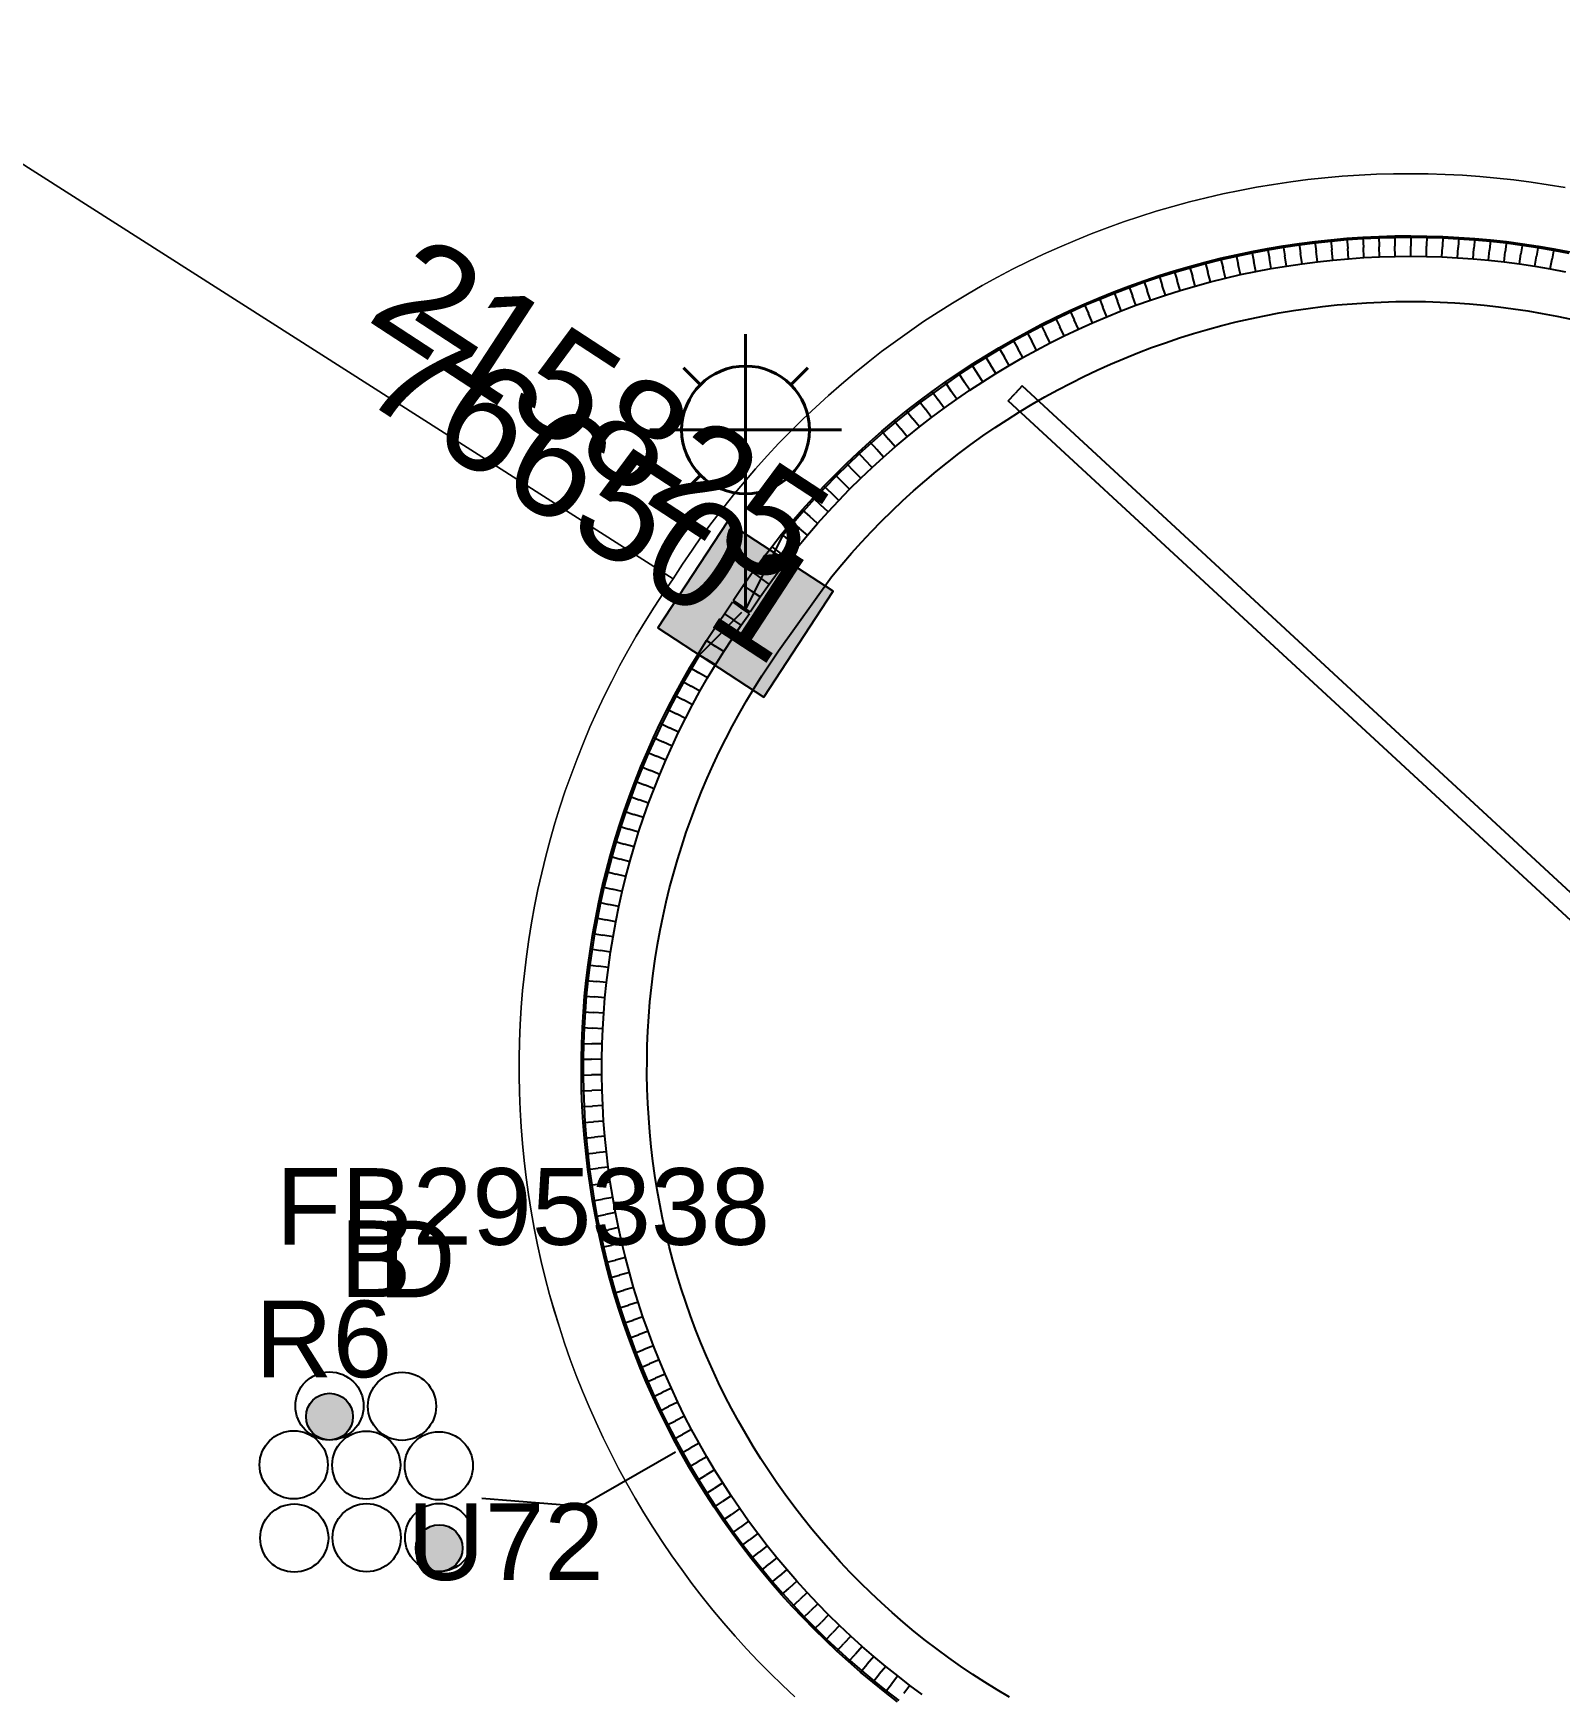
# Model space of a CAD drawing. Header units: metres. Extents: x 0 to 294317, y 0 to 6233398.
# Drawn here: x 292469.45 to 292505.28, y 6232067.26 to 6232106.22 of the extents above; entities that cross this region are included whole.
import ezdxf
from ezdxf.enums import TextEntityAlignment as Align

# ---------------------------------------------------------------- set-up
doc = ezdxf.new("R2010")
doc.units = ezdxf.units.M
doc.linetypes.add('Cable Exist UG', pattern=[8.2, 4, -1.2, 1.8, -1.2])
doc.layers.get('0').update_dxf_attribs({"color": 6})
for name, color, linetype in [('_User Miscellaneous2', 7, 'Continuous'), ('Duct_SP_EXT', 7, 'Continuous'), ('Equip_SP_SL_EXT', 7, 'Continuous'), ('Mains_HV_EXT', 7, 'Continuous'), ('Mains_SL_EXT', 7, 'Continuous'), ('SupportsUG_SP_LV_SL_EXT', 7, 'Continuous')]:
    doc.layers.add(name, color=color, linetype=linetype)
doc.layers.add('Cadastre Land Parcels_SP_EXT', color=9, linetype='Continuous', lineweight=5)
doc.layers.add('Cadastre Roads_SP_EXT', color=9, linetype='Continuous', lineweight=5)
doc.styles.add('COLUMN_LABEL', font='arial.ttf')
doc.styles.add('iecARIAL', font='arial.ttf', dxfattribs={"height": 2})
doc.styles.add('POLE_LABEL', font='arial.ttf')
doc.styles.get("Standard").update_dxf_attribs({"font": 'arial.ttf'})

# ---------------------------------------------------------------- blocks, each defined once
blk = doc.blocks.new('COLUMN_EXT')
blk.add_hatch(color=256).paths.add_polyline_path([(-1.485, 1.485), (-1.485, -1.485), (1.485, -1.485), (1.485, 1.485)])
blk.add_lwpolyline([(-1.485, -1.485), (1.485, -1.485), (1.485, 1.485), (-1.485, 1.485)], close=True)
for tag, height, style, flags, p in [('ASSET_NUM', 2.5, 'COLUMN_LABEL', 8, (2, 2)), ('STRUCTURE_PLANT_NUMBER', 0.2, 'POLE_LABEL', 9, (1.813, 0.031)), ('STREET_CODE', 0.2, 'COLUMN_LABEL', 9, (1.813, -0.2))]:
    blk.add_attdef(tag, text='', height=height, dxfattribs=dict(style=style, flags=flags)).set_placement(p, align=Align.MIDDLE_LEFT)
at = {"flags": 9}
for tag, p in [('COLUMN_TYPE', (1.813, -0.4)), ('OWNED_BY', (1.813, -0.6)), ('STATE', (1.813, -0.8)), ('USAGE', (1.813, -1)), ('LEGEND', (1.813, -1.2)), ('STREETNAME', (1.813, -1.6)), ('LOCATION', (1.813, -1.4)), ('SUBURB', (1.813, -1.8)), ('NOTES', (1.813, -2))]:
    blk.add_attdef(tag, text='', height=0.2, dxfattribs=at).set_placement(p, align=Align.MIDDLE_LEFT)
at = {"flags": 1}
blk.add_attdef('Z', (1.813, -2.351), '', height=0.2, dxfattribs=at)
blk = doc.blocks.new('DUCT_EXT')
blk.add_circle((0, 0.8), 0.8)
at = {"flags": 1}
blk.add_attdef('Z', (0, 0), '', height=0.2, dxfattribs=at)
at = {"flags": 9}
for tag, p in [('DUCT_CODE', (0, 0)), ('XSECT_TYPE', (0, -0.2)), ('FB_REFERENCE', (0, -0.4)), ('STATE', (0, -0.6)), ('NOTES', (0, -0.8))]:
    blk.add_attdef(tag, text='', height=0.2, dxfattribs=at).set_placement(p, align=Align.MIDDLE_LEFT)
blk = doc.blocks.new('SL_LANTERN_EXT')
at = {"lineweight": 40}
for p, q in [((0, 1.968), (0, 6.468)), ((-1.459, 5.676), (-1.061, 5.278)), ((1.458, 5.676), (1.06, 5.278)), ((-2.25, 4.218), (2.25, 4.218)), ((-1.459, 2.759), (-1.061, 3.157)), ((1.458, 2.759), (1.06, 3.157)), ((0, 0), (0, 2.721))]:
    blk.add_line(p, q, dxfattribs=at)
blk.add_circle((0, 4.218), 1.5, dxfattribs=at)
at = {"style": 'iecARIAL', "flags": 8}
blk.add_attdef('ASSET_NUM', (1.5, 1.5), '', height=2.5, dxfattribs=at)
for tag, p, height, flags in [('CONSTRUCTED_VOLTAGE', (0.981, -0.653), 0.2, 9), ('CONTROL_TYPE', (0.981, -0.853), 0.2, 9), ('LNUMBER', (2.181, -3.253), 2.5, 8), ('LANTERN_PURPOSE', (0.981, -1.053), 0.2, 9), ('LANTERN_TYPE', (0.981, -1.253), 0.2, 9), ('OPERATING_VOLTAGE', (0.981, -1.653), 0.2, 9), ('NO_PHASES', (0.981, -1.453), 0.2, 9), ('ORIENTATION', (0.981, -1.853), 0.2, 9), ('OWNED_BY', (0.981, -2.053), 0.2, 9), ('STATE', (0.981, -2.253), 0.2, 9), ('USAGE', (0.981, -2.453), 0.2, 9), ('CEXIST', (0.981, -2.653), 0.2, 9), ('CNEW', (0.981, -2.853), 0.2, 9), ('CNUMBER', (0.981, -3.053), 0.2, 9), ('CREMOVE', (0.981, -3.253), 0.2, 9), ('CREPLACE', (0.981, -3.453), 0.2, 9), ('LKINGHEIGHT', (0.981, -3.653), 0.2, 9), ('LBRACKET', (0.981, -3.853), 0.2, 9), ('LBRACKETVOCAB', (0.981, -4.053), 0.2, 9), ('LCATEGORY', (0.981, -4.253), 0.2, 9), ('LCHARGE1', (0.981, -4.453), 0.2, 9), ('LCHARGE1PERCENT', (0.981, -4.653), 0.2, 9), ('LCHARGE2', (0.981, -4.853), 0.2, 9), ('LCHARGE2PERCENT', (0.981, -5.053), 0.2, 9), ('LCHARGE3', (0.981, -5.253), 0.2, 9), ('LCHARGE3PERCENT', (0.981, -5.453), 0.2, 9), ('LEXIST', (0.981, -5.653), 0.2, 9), ('LLAMP', (0.981, -5.853), 0.2, 9), ('LLAMPVOCAB', (0.981, -6.053), 0.2, 9), ('LMAST', (0.981, -6.253), 0.2, 9), ('LMASTVOCAB', (0.981, -6.453), 0.2, 9), ('LNEW', (0.981, -6.653), 0.2, 9), ('LANTNUMBER', (0.981, -6.853), 0.2, 9), ('LOUTREACH', (0.981, -7.253), 0.2, 9), ('LOUTREACHVOCAB', (0.981, -7.453), 0.2, 9), ('LRATECODE', (0.981, -7.653), 0.2, 9), ('LREMOVE', (0.981, -7.853), 0.2, 9), ('LREPLACE', (0.981, -8.053), 0.2, 9), ('LTYPE', (0.981, -8.253), 0.2, 9), ('LTYPEVOCAB', (0.981, -8.453), 0.2, 9), ('LEGEND', (0.981, -8.653), 0.2, 9), ('LOCATION', (0.981, -8.853), 0.2, 9), ('NOTES', (0.981, -9.053), 0.2, 9), ('STREETNAME', (0.981, -9.253), 0.2, 9), ('SUBURB', (0.981, -9.453), 0.2, 1)]:
    blk.add_attdef(tag, p, '', height=height, dxfattribs=dict(flags=flags))
blk = doc.blocks.new('CABLE_LARGE_EXT')
h = blk.add_hatch(color=256)
edge = h.paths.add_edge_path()
edge.add_arc((0, 0.55), 0.55, 0, 360)
blk.add_circle((0, 0.55), 0.55)
at = {"flags": 1}
blk.add_attdef('Z', (0, 0), '', height=0.2, dxfattribs=at)
at = {"flags": 9}
for tag, p in [('COND_CODE', (0, 0)), ('STATE', (0, -0.4)), ('FB_REFERENCE', (0, -0.2)), ('XSECT_SIZE', (0, -0.6)), ('NOTES', (0, -0.8))]:
    blk.add_attdef(tag, text='', height=0.2, dxfattribs=at).set_placement(p, align=Align.MIDDLE_LEFT)

msp = doc.modelspace()

# ---------------------------------------------------------------- linework, layer by layer
at = {"layer": 'Cadastre Land Parcels_SP_EXT', "linetype": 'Continuous'}
for points in [[(292487.326, 6232067.161), (292487.034, 6232067.436), (292486.748, 6232067.715), (292486.467, 6232068.001), (292486.193, 6232068.291), (292485.924, 6232068.588), (292485.661, 6232068.891), (292485.404, 6232069.197), (292485.154, 6232069.509), (292484.909, 6232069.826), (292484.671, 6232070.148), (292484.44, 6232070.474), (292484.215, 6232070.805), (292483.997, 6232071.141), (292483.785, 6232071.481), (292483.58, 6232071.825), (292483.383, 6232072.173), (292483.191, 6232072.525), (292483.008, 6232072.88), (292482.831, 6232073.239), (292482.662, 6232073.602), (292482.5, 6232073.968), (292482.344, 6232074.336), (292482.197, 6232074.709), (292482.057, 6232075.084), (292481.924, 6232075.461), (292481.799, 6232075.841), (292481.681, 6232076.224), (292481.572, 6232076.609), (292481.47, 6232076.996), (292481.375, 6232077.385), (292481.289, 6232077.775), (292481.21, 6232078.168), (292481.139, 6232078.562), (292481.076, 6232078.957), (292481.021, 6232079.353), (292480.974, 6232079.751), (292480.934, 6232080.149), (292480.902, 6232080.548), (292480.88, 6232080.948), (292480.863, 6232081.348), (292480.856, 6232081.748), (292480.857, 6232082.149), (292480.865, 6232082.549), (292480.881, 6232082.948), (292480.906, 6232083.348), (292480.938, 6232083.747), (292480.978, 6232084.145), (292481.027, 6232084.543), (292481.083, 6232084.939), (292481.147, 6232085.334), (292481.219, 6232085.727), (292481.298, 6232086.12), (292481.386, 6232086.51), (292481.482, 6232086.899), (292481.584, 6232087.285), (292481.695, 6232087.671), (292481.813, 6232088.052), (292481.939, 6232088.433), (292482.073, 6232088.81), (292482.214, 6232089.184), (292482.363, 6232089.556), (292482.518, 6232089.925), (292482.682, 6232090.29), (292482.852, 6232090.652), (292483.03, 6232091.011), (292483.214, 6232091.366), (292483.406, 6232091.718), (292483.604, 6232092.065), (292483.81, 6232092.408), (292484.022, 6232092.748), (292484.242, 6232093.083), (292484.467, 6232093.413), (292440.469, 6232121.472)], [(292440.469, 6232121.472), (292484.467, 6232093.413), (292484.687, 6232093.752), (292484.914, 6232094.087), (292485.147, 6232094.418), (292485.386, 6232094.743), (292485.633, 6232095.064), (292485.884, 6232095.38), (292486.143, 6232095.691), (292486.407, 6232095.996), (292486.678, 6232096.297), (292486.954, 6232096.592), (292487.237, 6232096.882), (292487.524, 6232097.166), (292487.817, 6232097.444), (292488.116, 6232097.716), (292488.421, 6232097.982), (292488.73, 6232098.242), (292489.044, 6232098.497), (292489.364, 6232098.745), (292489.687, 6232098.986), (292490.017, 6232099.221), (292490.35, 6232099.45), (292490.688, 6232099.672), (292491.03, 6232099.886), (292491.376, 6232100.095), (292491.727, 6232100.297), (292492.082, 6232100.491), (292492.439, 6232100.679), (292492.801, 6232100.859), (292493.166, 6232101.032), (292493.535, 6232101.199), (292493.907, 6232101.357), (292494.282, 6232101.509), (292494.66, 6232101.652), (292495.04, 6232101.789), (292495.423, 6232101.918), (292495.809, 6232102.039), (292496.196, 6232102.152), (292496.587, 6232102.258), (292496.979, 6232102.358), (292497.373, 6232102.448), (292497.768, 6232102.53), (292498.166, 6232102.605), (292498.564, 6232102.672), (292498.965, 6232102.731), (292499.365, 6232102.783), (292499.768, 6232102.826), (292500.17, 6232102.861), (292500.574, 6232102.889), (292500.977, 6232102.908), (292501.381, 6232102.92), (292501.785, 6232102.923), (292502.189, 6232102.919), (292502.594, 6232102.907), (292502.998, 6232102.886), (292503.401, 6232102.858), (292503.803, 6232102.821), (292504.205, 6232102.777), (292504.606, 6232102.724), (292505.006, 6232102.664), (292505.404, 6232102.596)]]:
    msp.add_lwpolyline(points, dxfattribs=at)
at = {"layer": 'Cadastre Roads_SP_EXT', "linetype": 'Continuous'}
msp.add_lwpolyline([(292505.404, 6232102.596), (292505.006, 6232102.664), (292504.606, 6232102.724), (292504.205, 6232102.777), (292503.803, 6232102.821), (292503.401, 6232102.858), (292502.998, 6232102.886), (292502.594, 6232102.907), (292502.189, 6232102.919), (292501.785, 6232102.923), (292501.381, 6232102.92), (292500.977, 6232102.908), (292500.574, 6232102.889), (292500.17, 6232102.861), (292499.768, 6232102.826), (292499.365, 6232102.783), (292498.965, 6232102.731), (292498.564, 6232102.672), (292498.166, 6232102.605), (292497.768, 6232102.53), (292497.373, 6232102.448), (292496.979, 6232102.358), (292496.587, 6232102.258), (292496.197, 6232102.152), (292495.809, 6232102.039), (292495.423, 6232101.918), (292495.04, 6232101.789), (292494.66, 6232101.652), (292494.282, 6232101.509), (292493.907, 6232101.357), (292493.535, 6232101.199), (292493.166, 6232101.032), (292492.801, 6232100.859), (292492.439, 6232100.679), (292492.082, 6232100.491), (292491.727, 6232100.297), (292491.376, 6232100.095), (292491.03, 6232099.886), (292490.688, 6232099.672), (292490.35, 6232099.45), (292490.017, 6232099.221), (292489.687, 6232098.986), (292489.364, 6232098.745), (292489.044, 6232098.497), (292488.73, 6232098.242), (292488.421, 6232097.982), (292488.116, 6232097.716), (292487.817, 6232097.444), (292487.524, 6232097.166), (292487.237, 6232096.882), (292486.954, 6232096.592), (292486.678, 6232096.297), (292486.407, 6232095.996), (292486.143, 6232095.691), (292485.884, 6232095.38), (292485.633, 6232095.064), (292485.386, 6232094.743), (292485.147, 6232094.418), (292484.914, 6232094.087), (292484.687, 6232093.752), (292484.467, 6232093.413), (292484.242, 6232093.083), (292484.022, 6232092.748), (292483.81, 6232092.408), (292483.604, 6232092.065), (292483.406, 6232091.718), (292483.214, 6232091.366), (292483.03, 6232091.011), (292482.852, 6232090.652), (292482.682, 6232090.29), (292482.518, 6232089.925), (292482.363, 6232089.556), (292482.214, 6232089.184), (292482.073, 6232088.81), (292481.939, 6232088.433), (292481.813, 6232088.052), (292481.695, 6232087.671), (292481.584, 6232087.285), (292481.482, 6232086.899), (292481.386, 6232086.51), (292481.298, 6232086.12), (292481.219, 6232085.727), (292481.147, 6232085.334), (292481.083, 6232084.939), (292481.027, 6232084.543), (292480.978, 6232084.145), (292480.938, 6232083.747), (292480.906, 6232083.348), (292480.881, 6232082.948), (292480.865, 6232082.549), (292480.857, 6232082.149), (292480.856, 6232081.748), (292480.863, 6232081.348), (292480.88, 6232080.947), (292480.903, 6232080.548), (292480.934, 6232080.149), (292480.974, 6232079.751), (292481.021, 6232079.353), (292481.076, 6232078.958), (292481.139, 6232078.562), (292481.21, 6232078.168), (292481.289, 6232077.776), (292481.375, 6232077.385), (292481.47, 6232076.996), (292481.572, 6232076.609), (292481.682, 6232076.224), (292481.799, 6232075.841), (292481.924, 6232075.461), (292482.057, 6232075.084), (292482.197, 6232074.709), (292482.344, 6232074.336), (292482.5, 6232073.968), (292482.662, 6232073.602), (292482.831, 6232073.239), (292483.008, 6232072.88), (292483.191, 6232072.525), (292483.383, 6232072.173), (292483.58, 6232071.825), (292483.785, 6232071.481), (292483.997, 6232071.141), (292484.215, 6232070.805), (292484.44, 6232070.474), (292484.671, 6232070.148), (292484.909, 6232069.826), (292485.154, 6232069.509), (292485.404, 6232069.197), (292485.661, 6232068.891), (292485.924, 6232068.588), (292486.193, 6232068.291), (292486.467, 6232068.001), (292486.748, 6232067.715), (292487.034, 6232067.436), (292487.326, 6232067.161)], dxfattribs=at)
at = {"layer": 'Duct_SP_EXT'}
for p, q in [((292499.909, 6232101.372), (292500.285, 6232101.406)), ((292500.285, 6232101.406), (292500.658, 6232101.431)), ((292500.285, 6232101.406), (292500.304, 6232101.166)), ((292500.658, 6232101.431), (292501.033, 6232101.449)), ((292500.658, 6232101.431), (292500.672, 6232101.192)), ((292501.033, 6232101.449), (292501.408, 6232101.46)), ((292501.033, 6232101.449), (292501.042, 6232101.209)), ((292501.408, 6232101.46), (292501.783, 6232101.463)), ((292501.408, 6232101.46), (292501.412, 6232101.22)), ((292501.783, 6232101.463), (292502.161, 6232101.459)), ((292501.783, 6232101.463), (292501.783, 6232101.223)), ((292502.161, 6232101.459), (292502.156, 6232101.219)), ((292502.161, 6232101.459), (292502.534, 6232101.448)), ((292502.534, 6232101.448), (292502.525, 6232101.208)), ((292502.534, 6232101.448), (292502.909, 6232101.428)), ((292502.909, 6232101.428), (292502.895, 6232101.189)), ((292502.909, 6232101.428), (292503.284, 6232101.402)), ((292497.321, 6232100.938), (292497.684, 6232101.021)), ((292497.684, 6232101.021), (292498.053, 6232101.098)), ((292497.684, 6232101.021), (292497.736, 6232100.787)), ((292498.053, 6232101.098), (292498.422, 6232101.168)), ((292498.053, 6232101.098), (292498.1, 6232100.863)), ((292498.422, 6232101.168), (292498.792, 6232101.23)), ((292498.422, 6232101.168), (292498.464, 6232100.932)), ((292498.792, 6232101.23), (292499.165, 6232101.285)), ((292498.792, 6232101.23), (292498.829, 6232100.993)), ((292499.165, 6232101.285), (292499.535, 6232101.333)), ((292499.165, 6232101.285), (292499.198, 6232101.047)), ((292499.231, 6232100.81), (292499.198, 6232101.047)), ((292499.535, 6232101.333), (292499.909, 6232101.372)), ((292499.535, 6232101.333), (292499.563, 6232101.094)), ((292499.591, 6232100.856), (292499.563, 6232101.094)), ((292499.909, 6232101.372), (292499.932, 6232101.134)), ((292499.956, 6232100.895), (292499.932, 6232101.134)), ((292500.322, 6232100.927), (292500.304, 6232101.166)), ((292500.685, 6232100.952), (292500.672, 6232101.192)), ((292501.051, 6232100.969), (292501.042, 6232101.209)), ((292501.417, 6232100.98), (292501.412, 6232101.22)), ((292501.783, 6232100.983), (292501.783, 6232101.223)), ((292502.151, 6232100.979), (292502.156, 6232101.219)), ((292502.515, 6232100.968), (292502.525, 6232101.208)), ((292502.88, 6232100.949), (292502.895, 6232101.189)), ((292503.245, 6232100.924), (292503.264, 6232101.163)), ((292503.284, 6232101.402), (292503.264, 6232101.163)), ((292503.284, 6232101.402), (292503.657, 6232101.368)), ((292503.609, 6232100.89), (292503.633, 6232101.129)), ((292503.657, 6232101.368), (292503.633, 6232101.129)), ((292503.657, 6232101.368), (292504.03, 6232101.327)), ((292503.973, 6232100.851), (292504.002, 6232101.089)), ((292504.03, 6232101.327), (292504.002, 6232101.089)), ((292504.03, 6232101.327), (292504.403, 6232101.278)), ((292504.336, 6232100.803), (292504.369, 6232101.041)), ((292504.403, 6232101.278), (292504.369, 6232101.041)), ((292504.403, 6232101.278), (292504.775, 6232101.222)), ((292504.775, 6232101.222), (292504.737, 6232100.985)), ((292504.775, 6232101.222), (292505.145, 6232101.159)), ((292505.145, 6232101.159), (292505.102, 6232100.923)), ((292505.145, 6232101.159), (292505.513, 6232101.089)), ((292495.876, 6232100.529), (292496.233, 6232100.642)), ((292496.233, 6232100.642), (292496.592, 6232100.747)), ((292496.233, 6232100.642), (292496.303, 6232100.413)), ((292496.592, 6232100.747), (292496.957, 6232100.846)), ((292496.592, 6232100.747), (292496.657, 6232100.516)), ((292496.957, 6232100.846), (292497.321, 6232100.938)), ((292496.957, 6232100.846), (292497.018, 6232100.614)), ((292497.321, 6232100.938), (292497.377, 6232100.705)), ((292497.433, 6232100.471), (292497.377, 6232100.705)), ((292497.787, 6232100.552), (292497.736, 6232100.787)), ((292497.787, 6232100.552), (292498.147, 6232100.627)), ((292498.147, 6232100.627), (292498.1, 6232100.863)), ((292498.147, 6232100.627), (292498.506, 6232100.695)), ((292498.506, 6232100.695), (292498.464, 6232100.932)), ((292498.506, 6232100.695), (292498.867, 6232100.755)), ((292498.867, 6232100.755), (292498.829, 6232100.993)), ((292498.867, 6232100.755), (292499.231, 6232100.81)), ((292499.231, 6232100.81), (292499.591, 6232100.856)), ((292499.591, 6232100.856), (292499.956, 6232100.895)), ((292499.956, 6232100.895), (292500.322, 6232100.927)), ((292500.322, 6232100.927), (292500.685, 6232100.952)), ((292500.685, 6232100.952), (292501.051, 6232100.969)), ((292501.051, 6232100.969), (292501.417, 6232100.98)), ((292501.417, 6232100.98), (292501.783, 6232100.983)), ((292501.783, 6232100.983), (292502.151, 6232100.979)), ((292502.151, 6232100.979), (292502.515, 6232100.968)), ((292502.515, 6232100.968), (292502.88, 6232100.949)), ((292502.88, 6232100.949), (292503.245, 6232100.924)), ((292503.245, 6232100.924), (292503.609, 6232100.89)), ((292503.609, 6232100.89), (292503.973, 6232100.851)), ((292503.973, 6232100.851), (292504.336, 6232100.803)), ((292504.336, 6232100.803), (292504.699, 6232100.748)), ((292504.699, 6232100.748), (292504.737, 6232100.985)), ((292504.699, 6232100.748), (292505.059, 6232100.687)), ((292505.059, 6232100.687), (292505.102, 6232100.923)), ((292505.059, 6232100.687), (292505.418, 6232100.619)), ((292494.815, 6232100.149), (292495.166, 6232100.283)), ((292495.166, 6232100.283), (292495.52, 6232100.41)), ((292495.166, 6232100.283), (292495.249, 6232100.057)), ((292495.52, 6232100.41), (292495.876, 6232100.529)), ((292495.52, 6232100.41), (292495.598, 6232100.183)), ((292495.876, 6232100.529), (292495.95, 6232100.301)), ((292496.025, 6232100.073), (292495.95, 6232100.301)), ((292496.373, 6232100.183), (292496.303, 6232100.413)), ((292496.373, 6232100.183), (292496.722, 6232100.285)), ((292496.722, 6232100.285), (292496.657, 6232100.516)), ((292496.722, 6232100.285), (292497.079, 6232100.382)), ((292497.079, 6232100.382), (292497.018, 6232100.614)), ((292497.079, 6232100.382), (292497.433, 6232100.471)), ((292497.433, 6232100.471), (292497.787, 6232100.552)), ((292493.779, 6232099.707), (292494.121, 6232099.861)), ((292494.121, 6232099.861), (292494.466, 6232100.008)), ((292494.121, 6232099.861), (292494.218, 6232099.642)), ((292494.466, 6232100.008), (292494.815, 6232100.149)), ((292494.466, 6232100.008), (292494.558, 6232099.787)), ((292494.815, 6232100.149), (292494.902, 6232099.926)), ((292494.99, 6232099.702), (292494.902, 6232099.926)), ((292495.332, 6232099.832), (292495.249, 6232100.057)), ((292495.332, 6232099.832), (292495.677, 6232099.956)), ((292495.677, 6232099.956), (292495.598, 6232100.183)), ((292495.677, 6232099.956), (292496.025, 6232100.073)), ((292496.025, 6232100.073), (292496.373, 6232100.183)), ((292493.104, 6232099.379), (292493.44, 6232099.546)), ((292493.44, 6232099.546), (292493.779, 6232099.707)), ((292493.44, 6232099.546), (292493.544, 6232099.33)), ((292493.779, 6232099.707), (292493.88, 6232099.489)), ((292493.981, 6232099.272), (292493.88, 6232099.489)), ((292494.314, 6232099.422), (292494.218, 6232099.642)), ((292494.314, 6232099.422), (292494.65, 6232099.565)), ((292494.65, 6232099.565), (292494.558, 6232099.787)), ((292494.65, 6232099.565), (292494.99, 6232099.702)), ((292494.99, 6232099.702), (292495.332, 6232099.832)), ((292492.443, 6232099.024), (292492.773, 6232099.205)), ((292492.773, 6232099.205), (292493.104, 6232099.379)), ((292492.773, 6232099.205), (292492.886, 6232098.994)), ((292493.104, 6232099.379), (292493.213, 6232099.165)), ((292493.322, 6232098.952), (292493.213, 6232099.165)), ((292493.322, 6232098.952), (292493.649, 6232099.114)), ((292493.649, 6232099.114), (292493.544, 6232099.33)), ((292493.649, 6232099.114), (292493.981, 6232099.272)), ((292493.981, 6232099.272), (292494.314, 6232099.422)), ((292491.794, 6232098.642), (292492.117, 6232098.836)), ((292492.117, 6232098.836), (292492.443, 6232099.024)), ((292492.117, 6232098.836), (292492.238, 6232098.63)), ((292492.443, 6232099.024), (292492.56, 6232098.815)), ((292492.678, 6232098.605), (292492.56, 6232098.815)), ((292492.678, 6232098.605), (292493, 6232098.782)), ((292493, 6232098.782), (292492.886, 6232098.994)), ((292493, 6232098.782), (292493.322, 6232098.952)), ((292491.165, 6232098.238), (292491.476, 6232098.443)), ((292491.476, 6232098.443), (292491.794, 6232098.642)), ((292491.476, 6232098.443), (292491.606, 6232098.241)), ((292491.794, 6232098.642), (292491.919, 6232098.438)), ((292492.045, 6232098.233), (292491.919, 6232098.438)), ((292492.045, 6232098.233), (292492.36, 6232098.423)), ((292492.36, 6232098.423), (292492.238, 6232098.63)), ((292492.36, 6232098.423), (292492.678, 6232098.605)), ((292490.547, 6232097.806), (292490.855, 6232098.025)), ((292490.855, 6232098.025), (292491.165, 6232098.238)), ((292490.855, 6232098.025), (292490.992, 6232097.828)), ((292491.165, 6232098.238), (292491.299, 6232098.039)), ((292491.433, 6232097.84), (292491.299, 6232098.039)), ((292491.433, 6232097.84), (292491.736, 6232098.039)), ((292491.736, 6232098.039), (292491.606, 6232098.241)), ((292491.736, 6232098.039), (292492.045, 6232098.233)), ((292492.659, 6232097.938), (292492.497, 6232097.762)), ((292556.852, 6232038.627), (292492.659, 6232097.938)), ((292489.951, 6232097.353), (292490.247, 6232097.582)), ((292490.247, 6232097.582), (292490.547, 6232097.806)), ((292490.247, 6232097.582), (292490.392, 6232097.391)), ((292490.547, 6232097.806), (292490.689, 6232097.612)), ((292490.83, 6232097.418), (292490.689, 6232097.612)), ((292490.83, 6232097.418), (292491.13, 6232097.632)), ((292491.13, 6232097.632), (292490.992, 6232097.828)), ((292491.13, 6232097.632), (292491.433, 6232097.84)), ((292492.334, 6232097.586), (292492.497, 6232097.762)), ((292556.526, 6232038.275), (292492.334, 6232097.586)), ((292489.66, 6232097.117), (292489.951, 6232097.353)), ((292489.951, 6232097.353), (292490.1, 6232097.164)), ((292490.249, 6232096.976), (292490.1, 6232097.164)), ((292490.249, 6232096.976), (292490.537, 6232097.2)), ((292490.537, 6232097.2), (292490.392, 6232097.391)), ((292490.537, 6232097.2), (292490.83, 6232097.418)), ((292489.088, 6232096.626), (292489.372, 6232096.874)), ((292489.372, 6232096.874), (292489.66, 6232097.117)), ((292489.372, 6232096.874), (292489.528, 6232096.692)), ((292489.66, 6232097.117), (292489.813, 6232096.932)), ((292489.684, 6232096.51), (292489.966, 6232096.747)), ((292489.966, 6232096.747), (292489.813, 6232096.932)), ((292489.966, 6232096.747), (292490.249, 6232096.976)), ((292488.54, 6232096.116), (292488.812, 6232096.374)), ((292488.812, 6232096.374), (292489.088, 6232096.626)), ((292488.812, 6232096.374), (292488.975, 6232096.199)), ((292489.088, 6232096.626), (292489.248, 6232096.447)), ((292489.408, 6232096.268), (292489.248, 6232096.447)), ((292489.408, 6232096.268), (292489.684, 6232096.51)), ((292489.684, 6232096.51), (292489.528, 6232096.692)), ((292488.272, 6232095.852), (292488.54, 6232096.116)), ((292488.54, 6232096.116), (292488.707, 6232095.944)), ((292488.874, 6232095.771), (292489.138, 6232096.023)), ((292489.138, 6232096.023), (292488.975, 6232096.199)), ((292489.138, 6232096.023), (292489.408, 6232096.268)), ((292487.754, 6232095.309), (292488.01, 6232095.584)), ((292488.01, 6232095.584), (292488.272, 6232095.852)), ((292488.01, 6232095.584), (292488.184, 6232095.418)), ((292488.272, 6232095.852), (292488.442, 6232095.683)), ((292488.612, 6232095.514), (292488.442, 6232095.683)), ((292488.612, 6232095.514), (292488.874, 6232095.771)), ((292488.874, 6232095.771), (292488.707, 6232095.944)), ((292487.502, 6232095.03), (292487.754, 6232095.309)), ((292487.754, 6232095.309), (292487.931, 6232095.147)), ((292488.108, 6232094.985), (292488.358, 6232095.252)), ((292488.358, 6232095.252), (292488.184, 6232095.418)), ((292488.358, 6232095.252), (292488.612, 6232095.514)), ((292487.256, 6232094.746), (292487.502, 6232095.03)), ((292487.502, 6232095.03), (292487.682, 6232094.871)), ((292487.861, 6232094.712), (292487.682, 6232094.871)), ((292487.861, 6232094.712), (292488.108, 6232094.985)), ((292488.108, 6232094.985), (292487.931, 6232095.147)), ((292486.783, 6232094.165), (292487.017, 6232094.458)), ((292487.017, 6232094.458), (292487.256, 6232094.746)), ((292487.017, 6232094.458), (292487.203, 6232094.306)), ((292487.256, 6232094.746), (292487.439, 6232094.591)), ((292487.389, 6232094.155), (292487.622, 6232094.435)), ((292487.622, 6232094.435), (292487.439, 6232094.591)), ((292487.622, 6232094.435), (292487.861, 6232094.712)), ((292486.553, 6232093.866), (292486.783, 6232094.165)), ((292486.783, 6232094.165), (292486.972, 6232094.017)), ((292487.161, 6232093.869), (292486.972, 6232094.017)), ((292487.161, 6232093.869), (292487.389, 6232094.155)), ((292487.389, 6232094.155), (292487.203, 6232094.306)), ((292486.331, 6232093.564), (292486.553, 6232093.866)), ((292486.553, 6232093.866), (292486.745, 6232093.722)), ((292486.937, 6232093.577), (292486.745, 6232093.722)), ((292486.937, 6232093.577), (292487.161, 6232093.869)), ((292485.881, 6232092.903), (292486.114, 6232093.256)), ((292486.114, 6232093.256), (292486.331, 6232093.564)), ((292486.114, 6232093.256), (292486.313, 6232093.121)), ((292486.331, 6232093.564), (292486.526, 6232093.424)), ((292486.511, 6232092.986), (292486.721, 6232093.284)), ((292486.721, 6232093.284), (292486.526, 6232093.424)), ((292486.721, 6232093.284), (292486.937, 6232093.577)), ((292485.673, 6232092.59), (292485.863, 6232092.868)), ((292485.863, 6232092.868), (292486.061, 6232092.732)), ((292485.881, 6232092.903), (292486.082, 6232092.771)), ((292486.282, 6232092.639), (292486.511, 6232092.986)), ((292486.511, 6232092.986), (292486.313, 6232093.121)), ((292485.456, 6232092.271), (292485.673, 6232092.59)), ((292485.673, 6232092.59), (292485.871, 6232092.455)), ((292486.07, 6232092.319), (292485.871, 6232092.455)), ((292486.259, 6232092.597), (292486.061, 6232092.732)), ((292486.07, 6232092.319), (292486.259, 6232092.597)), ((292486.282, 6232092.639), (292486.082, 6232092.771)), ((292485.253, 6232091.961), (292485.456, 6232092.271)), ((292485.456, 6232092.271), (292485.655, 6232092.138)), ((292485.855, 6232092.004), (292485.655, 6232092.138)), ((292485.855, 6232092.004), (292486.07, 6232092.319)), ((292485.055, 6232091.645), (292485.253, 6232091.961)), ((292485.253, 6232091.961), (292485.455, 6232091.832)), ((292485.657, 6232091.703), (292485.455, 6232091.832)), ((292485.465, 6232091.395), (292485.657, 6232091.703)), ((292485.657, 6232091.703), (292485.855, 6232092.004)), ((292484.68, 6232091.006), (292484.864, 6232091.327)), ((292484.864, 6232091.327), (292485.055, 6232091.645)), ((292484.864, 6232091.327), (292485.071, 6232091.205)), ((292485.055, 6232091.645), (292485.26, 6232091.52)), ((292485.465, 6232091.395), (292485.26, 6232091.52)), ((292485.278, 6232091.084), (292485.465, 6232091.395)), ((292484.503, 6232090.68), (292484.68, 6232091.006)), ((292484.68, 6232091.006), (292484.89, 6232090.889)), ((292485.099, 6232090.772), (292484.89, 6232090.889)), ((292485.278, 6232091.084), (292485.071, 6232091.205)), ((292485.099, 6232090.772), (292485.278, 6232091.084)), ((292484.332, 6232090.351), (292484.503, 6232090.68)), ((292484.503, 6232090.68), (292484.714, 6232090.567)), ((292484.926, 6232090.455), (292484.714, 6232090.567)), ((292484.926, 6232090.455), (292485.099, 6232090.772)), ((292484.167, 6232090.018), (292484.332, 6232090.351)), ((292484.332, 6232090.351), (292484.546, 6232090.243)), ((292484.76, 6232090.134), (292484.546, 6232090.243)), ((292484.599, 6232089.809), (292484.76, 6232090.134)), ((292484.76, 6232090.134), (292484.926, 6232090.455)), ((292484.009, 6232089.682), (292484.167, 6232090.018)), ((292484.167, 6232090.018), (292484.383, 6232089.914)), ((292484.599, 6232089.809), (292484.383, 6232089.914)), ((292484.445, 6232089.482), (292484.599, 6232089.809)), ((292483.713, 6232089.002), (292483.857, 6232089.342)), ((292483.857, 6232089.342), (292484.009, 6232089.682)), ((292483.857, 6232089.342), (292484.077, 6232089.247)), ((292484.009, 6232089.682), (292484.227, 6232089.582)), ((292484.445, 6232089.482), (292484.227, 6232089.582)), ((292484.298, 6232089.151), (292484.445, 6232089.482)), ((292483.576, 6232088.656), (292483.713, 6232089.002)), ((292483.713, 6232089.002), (292483.935, 6232088.91)), ((292484.298, 6232089.151), (292484.077, 6232089.247)), ((292484.157, 6232088.819), (292484.298, 6232089.151)), ((292483.444, 6232088.308), (292483.576, 6232088.656)), ((292483.576, 6232088.656), (292483.799, 6232088.57)), ((292484.023, 6232088.483), (292483.799, 6232088.57)), ((292484.157, 6232088.819), (292483.935, 6232088.91)), ((292484.023, 6232088.483), (292484.157, 6232088.819)), ((292483.32, 6232087.959), (292483.444, 6232088.308)), ((292483.444, 6232088.308), (292483.67, 6232088.225)), ((292483.895, 6232088.143), (292483.67, 6232088.225)), ((292483.895, 6232088.143), (292484.023, 6232088.483)), ((292483.204, 6232087.607), (292483.32, 6232087.959)), ((292483.32, 6232087.959), (292483.547, 6232087.881)), ((292483.774, 6232087.803), (292483.547, 6232087.881)), ((292483.661, 6232087.461), (292483.774, 6232087.803)), ((292483.774, 6232087.803), (292483.895, 6232088.143)), ((292483.094, 6232087.253), (292483.204, 6232087.607)), ((292483.204, 6232087.607), (292483.432, 6232087.534)), ((292483.661, 6232087.461), (292483.432, 6232087.534)), ((292483.554, 6232087.115), (292483.661, 6232087.461)), ((292482.992, 6232086.896), (292483.094, 6232087.253)), ((292483.094, 6232087.253), (292483.324, 6232087.184)), ((292483.554, 6232087.115), (292483.324, 6232087.184)), ((292483.454, 6232086.768), (292483.554, 6232087.115)), ((292482.896, 6232086.537), (292482.992, 6232086.896)), ((292482.992, 6232086.896), (292483.223, 6232086.832)), ((292483.454, 6232086.768), (292483.223, 6232086.832)), ((292483.361, 6232086.418), (292483.454, 6232086.768)), ((292482.807, 6232086.176), (292482.896, 6232086.537)), ((292482.896, 6232086.537), (292483.129, 6232086.478)), ((292483.361, 6232086.418), (292483.129, 6232086.478)), ((292483.275, 6232086.066), (292483.361, 6232086.418)), ((292482.727, 6232085.816), (292482.807, 6232086.176)), ((292482.807, 6232086.176), (292483.041, 6232086.121)), ((292483.275, 6232086.066), (292483.041, 6232086.121)), ((292483.196, 6232085.716), (292483.275, 6232086.066)), ((292482.586, 6232085.086), (292482.653, 6232085.451)), ((292482.653, 6232085.451), (292482.727, 6232085.816)), ((292482.653, 6232085.451), (292482.889, 6232085.405)), ((292482.727, 6232085.816), (292482.961, 6232085.766)), ((292483.196, 6232085.716), (292482.961, 6232085.766)), ((292483.124, 6232085.36), (292483.196, 6232085.716)), ((292482.527, 6232084.72), (292482.586, 6232085.086)), ((292482.586, 6232085.086), (292482.822, 6232085.045)), ((292483.059, 6232085.005), (292482.822, 6232085.045)), ((292483.124, 6232085.36), (292482.889, 6232085.405)), ((292483.059, 6232085.005), (292483.124, 6232085.36)), ((292482.474, 6232084.351), (292482.527, 6232084.72)), ((292482.527, 6232084.72), (292482.764, 6232084.684)), ((292483.002, 6232084.648), (292482.764, 6232084.684)), ((292483.002, 6232084.648), (292483.059, 6232085.005)), ((292482.429, 6232083.983), (292482.474, 6232084.351)), ((292482.474, 6232084.351), (292482.712, 6232084.319)), ((292482.95, 6232084.288), (292482.712, 6232084.319)), ((292482.907, 6232083.93), (292482.95, 6232084.288)), ((292482.95, 6232084.288), (292483.002, 6232084.648)), ((292482.392, 6232083.615), (292482.429, 6232083.983)), ((292482.429, 6232083.983), (292482.668, 6232083.957)), ((292482.907, 6232083.93), (292482.668, 6232083.957)), ((292482.87, 6232083.572), (292482.907, 6232083.93)), ((292482.363, 6232083.244), (292482.392, 6232083.615)), ((292482.392, 6232083.615), (292482.631, 6232083.594)), ((292482.87, 6232083.572), (292482.631, 6232083.594)), ((292482.842, 6232083.21), (292482.87, 6232083.572)), ((292482.339, 6232082.873), (292482.363, 6232083.244)), ((292482.363, 6232083.244), (292482.602, 6232083.227)), ((292482.842, 6232083.21), (292482.602, 6232083.227)), ((292482.819, 6232082.848), (292482.842, 6232083.21)), ((292482.325, 6232082.504), (292482.339, 6232082.873)), ((292482.339, 6232082.873), (292482.579, 6232082.86)), ((292482.819, 6232082.848), (292482.579, 6232082.86)), ((292482.804, 6232082.489), (292482.819, 6232082.848)), ((292482.317, 6232082.132), (292482.325, 6232082.504)), ((292482.325, 6232082.504), (292482.564, 6232082.496)), ((292482.804, 6232082.489), (292482.564, 6232082.496)), ((292482.797, 6232082.127), (292482.804, 6232082.489)), ((292482.316, 6232081.76), (292482.317, 6232082.132)), ((292482.317, 6232082.132), (292482.557, 6232082.13)), ((292482.797, 6232082.127), (292482.557, 6232082.13)), ((292482.796, 6232081.764), (292482.797, 6232082.127)), ((292482.316, 6232081.76), (292482.556, 6232081.762)), ((292482.323, 6232081.391), (292482.316, 6232081.76)), ((292482.796, 6232081.764), (292482.556, 6232081.762)), ((292482.803, 6232081.405), (292482.796, 6232081.764)), ((292482.323, 6232081.391), (292482.563, 6232081.398)), ((292482.338, 6232081.019), (292482.323, 6232081.391)), ((292482.803, 6232081.405), (292482.563, 6232081.398)), ((292482.817, 6232081.042), (292482.803, 6232081.405)), ((292482.338, 6232081.019), (292482.578, 6232081.031)), ((292482.359, 6232080.648), (292482.338, 6232081.019)), ((292482.817, 6232081.042), (292482.578, 6232081.031)), ((292482.838, 6232080.681), (292482.817, 6232081.042)), ((292482.359, 6232080.648), (292482.599, 6232080.665)), ((292482.389, 6232080.279), (292482.359, 6232080.648)), ((292482.838, 6232080.681), (292482.599, 6232080.665)), ((292482.867, 6232080.322), (292482.838, 6232080.681)), ((292482.389, 6232080.279), (292482.628, 6232080.301)), ((292482.425, 6232079.908), (292482.389, 6232080.279)), ((292482.867, 6232080.322), (292482.628, 6232080.301)), ((292482.903, 6232079.96), (292482.867, 6232080.322)), ((292482.425, 6232079.908), (292482.664, 6232079.934)), ((292482.469, 6232079.539), (292482.425, 6232079.908)), ((292482.903, 6232079.96), (292482.664, 6232079.934)), ((292482.945, 6232079.6), (292482.707, 6232079.57)), ((292482.945, 6232079.6), (292482.903, 6232079.96)), ((292482.994, 6232079.245), (292482.945, 6232079.6)), ((292482.469, 6232079.539), (292482.707, 6232079.57)), ((292482.52, 6232079.174), (292482.469, 6232079.539)), ((292482.52, 6232079.174), (292482.757, 6232079.209)), ((292482.994, 6232079.245), (292482.757, 6232079.209)), ((292483.052, 6232078.887), (292482.994, 6232079.245)), ((292482.579, 6232078.806), (292482.52, 6232079.174)), ((292482.579, 6232078.806), (292482.815, 6232078.847)), ((292482.644, 6232078.441), (292482.579, 6232078.806)), ((292483.052, 6232078.887), (292482.815, 6232078.847)), ((292483.116, 6232078.531), (292483.052, 6232078.887)), ((292482.644, 6232078.441), (292482.88, 6232078.486)), ((292482.717, 6232078.077), (292482.644, 6232078.441)), ((292483.116, 6232078.531), (292482.88, 6232078.486)), ((292483.187, 6232078.177), (292483.116, 6232078.531)), ((292482.717, 6232078.077), (292482.952, 6232078.127)), ((292482.798, 6232077.715), (292482.717, 6232078.077)), ((292483.187, 6232078.177), (292482.952, 6232078.127)), ((292483.265, 6232077.823), (292483.187, 6232078.177)), ((292482.798, 6232077.715), (292483.031, 6232077.769)), ((292482.885, 6232077.355), (292482.798, 6232077.715)), ((292483.265, 6232077.823), (292483.031, 6232077.769)), ((292483.35, 6232077.473), (292483.265, 6232077.823)), ((292482.885, 6232077.355), (292483.118, 6232077.414)), ((292482.98, 6232076.995), (292482.885, 6232077.355)), ((292483.35, 6232077.473), (292483.118, 6232077.414)), ((292483.443, 6232077.122), (292483.35, 6232077.473)), ((292482.98, 6232076.995), (292483.212, 6232077.059)), ((292483.082, 6232076.639), (292482.98, 6232076.995)), ((292483.443, 6232077.122), (292483.212, 6232077.059)), ((292483.542, 6232076.775), (292483.443, 6232077.122)), ((292483.082, 6232076.639), (292483.312, 6232076.707)), ((292483.191, 6232076.284), (292483.082, 6232076.639)), ((292483.542, 6232076.775), (292483.312, 6232076.707)), ((292483.648, 6232076.429), (292483.542, 6232076.775)), ((292483.191, 6232076.284), (292483.419, 6232076.356)), ((292483.307, 6232075.931), (292483.191, 6232076.284)), ((292483.648, 6232076.429), (292483.419, 6232076.356)), ((292483.761, 6232076.086), (292483.534, 6232076.008)), ((292483.761, 6232076.086), (292483.648, 6232076.429)), ((292483.881, 6232075.745), (292483.761, 6232076.086)), ((292483.307, 6232075.931), (292483.534, 6232076.008)), ((292483.43, 6232075.581), (292483.307, 6232075.931)), ((292483.881, 6232075.745), (292483.655, 6232075.663)), ((292484.008, 6232075.405), (292483.881, 6232075.745)), ((292483.43, 6232075.581), (292483.655, 6232075.663)), ((292483.56, 6232075.233), (292483.43, 6232075.581)), ((292483.56, 6232075.233), (292483.784, 6232075.319)), ((292484.008, 6232075.405), (292483.784, 6232075.319)), ((292484.14, 6232075.07), (292484.008, 6232075.405)), ((292483.696, 6232074.888), (292483.56, 6232075.233)), ((292483.696, 6232074.888), (292483.918, 6232074.979)), ((292484.14, 6232075.07), (292483.918, 6232074.979)), ((292484.28, 6232074.738), (292484.14, 6232075.07)), ((292483.84, 6232074.547), (292483.696, 6232074.888)), ((292483.84, 6232074.547), (292484.06, 6232074.643)), ((292483.991, 6232074.207), (292483.84, 6232074.547)), ((292484.28, 6232074.738), (292484.06, 6232074.643)), ((292484.428, 6232074.406), (292484.28, 6232074.738)), ((292483.991, 6232074.207), (292484.209, 6232074.306)), ((292484.148, 6232073.87), (292483.991, 6232074.207)), ((292484.428, 6232074.406), (292484.209, 6232074.306)), ((292484.581, 6232074.077), (292484.428, 6232074.406)), ((292484.148, 6232073.87), (292484.364, 6232073.974)), ((292484.312, 6232073.537), (292484.148, 6232073.87)), ((292484.581, 6232074.077), (292484.364, 6232073.974)), ((292484.74, 6232073.753), (292484.526, 6232073.645)), ((292484.74, 6232073.753), (292484.581, 6232074.077)), ((292484.905, 6232073.434), (292484.74, 6232073.753)), ((292484.312, 6232073.537), (292484.526, 6232073.645)), ((292484.481, 6232073.209), (292484.312, 6232073.537)), ((292484.905, 6232073.434), (292484.693, 6232073.321)), ((292485.079, 6232073.115), (292484.905, 6232073.434)), ((292484.481, 6232073.209), (292484.693, 6232073.321)), ((292484.659, 6232072.882), (292484.481, 6232073.209)), ((292484.659, 6232072.882), (292484.869, 6232072.999)), ((292485.079, 6232073.115), (292484.869, 6232072.999)), ((292485.258, 6232072.8), (292485.079, 6232073.115)), ((292484.842, 6232072.559), (292484.659, 6232072.882)), ((292484.842, 6232072.559), (292485.05, 6232072.679)), ((292485.258, 6232072.8), (292485.05, 6232072.679)), ((292485.442, 6232072.49), (292485.258, 6232072.8)), ((292485.032, 6232072.241), (292484.842, 6232072.559)), ((292485.032, 6232072.241), (292485.237, 6232072.366)), ((292485.228, 6232071.925), (292485.032, 6232072.241)), ((292485.442, 6232072.49), (292485.237, 6232072.366)), ((292485.633, 6232072.183), (292485.431, 6232072.054)), ((292485.633, 6232072.183), (292485.442, 6232072.49)), ((292485.831, 6232071.879), (292485.633, 6232072.183)), ((292485.228, 6232071.925), (292485.431, 6232072.054)), ((292485.432, 6232071.613), (292485.228, 6232071.925)), ((292485.831, 6232071.879), (292485.632, 6232071.746)), ((292486.034, 6232071.58), (292485.831, 6232071.879)), ((292485.432, 6232071.613), (292485.632, 6232071.746)), ((292485.64, 6232071.306), (292485.432, 6232071.613)), ((292485.64, 6232071.306), (292485.837, 6232071.443)), ((292486.034, 6232071.58), (292485.837, 6232071.443)), ((292486.242, 6232071.286), (292486.034, 6232071.58)), ((292485.854, 6232071.005), (292485.64, 6232071.306)), ((292485.854, 6232071.005), (292486.048, 6232071.146)), ((292486.242, 6232071.286), (292486.048, 6232071.146)), ((292486.457, 6232070.996), (292486.242, 6232071.286)), ((292486.074, 6232070.706), (292485.854, 6232071.005)), ((292486.074, 6232070.706), (292486.266, 6232070.851)), ((292486.301, 6232070.412), (292486.074, 6232070.706)), ((292486.457, 6232070.996), (292486.266, 6232070.851)), ((292486.678, 6232070.709), (292486.457, 6232070.996)), ((292486.678, 6232070.709), (292486.49, 6232070.561)), ((292486.905, 6232070.427), (292486.678, 6232070.709)), ((292486.301, 6232070.412), (292486.49, 6232070.561)), ((292486.533, 6232070.123), (292486.301, 6232070.412)), ((292486.533, 6232070.123), (292486.719, 6232070.275)), ((292486.905, 6232070.427), (292486.719, 6232070.275)), ((292487.138, 6232070.149), (292486.905, 6232070.427)), ((292486.772, 6232069.838), (292486.533, 6232070.123)), ((292486.772, 6232069.838), (292486.955, 6232069.993)), ((292487.138, 6232070.149), (292486.955, 6232069.993)), ((292487.375, 6232069.876), (292487.138, 6232070.149)), ((292487.375, 6232069.876), (292487.195, 6232069.716)), ((292487.616, 6232069.61), (292487.375, 6232069.876)), ((292487.016, 6232069.557), (292486.772, 6232069.838)), ((292487.016, 6232069.557), (292487.195, 6232069.716)), ((292487.264, 6232069.284), (292487.016, 6232069.557)), ((292487.616, 6232069.61), (292487.44, 6232069.447)), ((292487.865, 6232069.347), (292487.616, 6232069.61)), ((292487.264, 6232069.284), (292487.44, 6232069.447)), ((292487.519, 6232069.014), (292487.264, 6232069.284)), ((292487.519, 6232069.014), (292487.692, 6232069.18)), ((292487.865, 6232069.347), (292487.692, 6232069.18)), ((292488.118, 6232069.088), (292487.865, 6232069.347)), ((292488.118, 6232069.088), (292487.949, 6232068.918)), ((292488.377, 6232068.836), (292488.118, 6232069.088)), ((292487.779, 6232068.748), (292487.519, 6232069.014)), ((292487.779, 6232068.748), (292487.949, 6232068.918)), ((292488.045, 6232068.489), (292487.779, 6232068.748)), ((292488.377, 6232068.836), (292488.211, 6232068.662)), ((292488.642, 6232068.586), (292488.377, 6232068.836)), ((292488.045, 6232068.489), (292488.211, 6232068.662)), ((292488.316, 6232068.233), (292488.045, 6232068.489)), ((292488.316, 6232068.233), (292488.479, 6232068.41)), ((292488.642, 6232068.586), (292488.479, 6232068.41)), ((292488.907, 6232068.346), (292488.642, 6232068.586)), ((292488.907, 6232068.346), (292488.748, 6232068.166)), ((292489.182, 6232068.109), (292488.907, 6232068.346)), ((292488.589, 6232067.987), (292488.316, 6232068.233)), ((292488.589, 6232067.987), (292488.748, 6232068.166)), ((292488.871, 6232067.743), (292488.589, 6232067.987)), ((292488.871, 6232067.743), (292489.026, 6232067.926)), ((292489.182, 6232068.109), (292489.026, 6232067.926)), ((292489.46, 6232067.876), (292489.182, 6232068.109)), ((292489.156, 6232067.504), (292488.871, 6232067.743)), ((292489.156, 6232067.504), (292489.308, 6232067.69)), ((292489.46, 6232067.876), (292489.308, 6232067.69)), ((292489.742, 6232067.651), (292489.46, 6232067.876)), ((292489.742, 6232067.651), (292489.594, 6232067.462)), ((292490.029, 6232067.43), (292489.742, 6232067.651)), ((292489.446, 6232067.273), (292489.156, 6232067.504)), ((292489.446, 6232067.273), (292489.594, 6232067.462)), ((292489.74, 6232067.047), (292489.446, 6232067.273)), ((292490.029, 6232067.43), (292489.884, 6232067.238)), ((292490.318, 6232067.217), (292490.029, 6232067.43))]:
    msp.add_line(p, q, dxfattribs=at)
msp.add_lwpolyline([(292479.983, 6232071.826), (292482.306, 6232071.634), (292484.523, 6232072.915)], dxfattribs=at)
at = {"layer": 'Mains_HV_EXT', "linetype": 'Cable Exist UG'}
msp.add_lwpolyline([(292492.368, 6232067.15), (292492.074, 6232067.324), (292491.786, 6232067.503), (292491.502, 6232067.687), (292491.217, 6232067.88), (292490.938, 6232068.077), (292490.667, 6232068.277), (292490.396, 6232068.485), (292490.131, 6232068.697), (292489.869, 6232068.916), (292489.609, 6232069.141), (292489.361, 6232069.365), (292489.111, 6232069.601), (292488.867, 6232069.838), (292488.629, 6232070.082), (292488.393, 6232070.331), (292488.168, 6232070.579), (292487.944, 6232070.837), (292487.724, 6232071.1), (292487.511, 6232071.365), (292487.303, 6232071.635), (292487.101, 6232071.908), (292486.905, 6232072.184), (292486.714, 6232072.465), (292486.527, 6232072.753), (292486.347, 6232073.042), (292486.174, 6232073.333), (292486.005, 6232073.63), (292485.842, 6232073.93), (292485.687, 6232074.231), (292485.537, 6232074.536), (292485.393, 6232074.844), (292485.253, 6232075.159), (292485.121, 6232075.471), (292484.997, 6232075.785), (292484.878, 6232076.106), (292484.765, 6232076.427), (292484.658, 6232076.751), (292484.558, 6232077.076), (292484.465, 6232077.403), (292484.378, 6232077.733), (292484.298, 6232078.063), (292484.224, 6232078.396), (292484.157, 6232078.729), (292484.097, 6232079.064), (292484.043, 6232079.402), (292483.996, 6232079.735), (292483.957, 6232080.074), (292483.923, 6232080.416), (292483.896, 6232080.754), (292483.876, 6232081.094), (292483.862, 6232081.436), (292483.856, 6232081.773), (292483.857, 6232082.115), (292483.864, 6232082.456), (292483.877, 6232082.793), (292483.899, 6232083.135), (292483.926, 6232083.477), (292483.96, 6232083.813), (292484.001, 6232084.149), (292484.05, 6232084.489), (292484.103, 6232084.825), (292484.165, 6232085.159), (292484.233, 6232085.495), (292484.306, 6232085.823), (292484.388, 6232086.155), (292484.476, 6232086.486), (292484.57, 6232086.812), (292484.671, 6232087.137), (292484.777, 6232087.459), (292484.891, 6232087.778), (292485.012, 6232088.1), (292485.138, 6232088.416), (292485.27, 6232088.728), (292485.409, 6232089.04), (292485.554, 6232089.349), (292485.706, 6232089.655), (292485.862, 6232089.956), (292486.025, 6232090.255), (292486.192, 6232090.548), (292486.369, 6232090.841), (292486.55, 6232091.132), (292486.736, 6232091.415), (292486.945, 6232091.722), (292488.19, 6232093.46), (292488.19, 6232093.46), (292488.43, 6232093.749), (292488.656, 6232094.01), (292488.889, 6232094.268), (292489.124, 6232094.521), (292489.364, 6232094.766), (292489.611, 6232095.01), (292489.86, 6232095.246), (292490.114, 6232095.477), (292490.375, 6232095.705), (292490.641, 6232095.93), (292490.907, 6232096.145), (292491.178, 6232096.355), (292491.455, 6232096.561), (292491.739, 6232096.764), (292492.025, 6232096.961), (292492.308, 6232097.147), (292492.6, 6232097.33), (292492.898, 6232097.509), (292493.198, 6232097.681), (292493.502, 6232097.849), (292493.805, 6232098.008), (292494.113, 6232098.161), (292494.426, 6232098.31), (292494.739, 6232098.451), (292495.056, 6232098.586), (292495.377, 6232098.715), (292495.7, 6232098.838), (292496.025, 6232098.955), (292496.353, 6232099.065), (292496.681, 6232099.169), (292497.01, 6232099.265), (292497.348, 6232099.356), (292497.682, 6232099.441), (292498.013, 6232099.517), (292498.353, 6232099.588), (292498.692, 6232099.652), (292499.032, 6232099.708), (292499.377, 6232099.76), (292499.715, 6232099.803), (292500.058, 6232099.84), (292500.406, 6232099.87), (292500.746, 6232099.894), (292501.091, 6232099.91), (292501.436, 6232099.92), (292501.781, 6232099.923), (292502.13, 6232099.919), (292502.472, 6232099.909), (292502.816, 6232099.891), (292503.16, 6232099.867), (292503.503, 6232099.836), (292503.846, 6232099.798), (292504.188, 6232099.753), (292504.532, 6232099.702), (292504.871, 6232099.644), (292505.209, 6232099.579), (292505.545, 6232099.508)], dxfattribs=at)
at = {"layer": 'Mains_SL_EXT', "linetype": 'Cable Exist UG'}
for points in [[(292505.505, 6232101.05), (292505.137, 6232101.12), (292504.769, 6232101.183), (292504.397, 6232101.239), (292504.026, 6232101.288), (292503.653, 6232101.328), (292503.28, 6232101.362), (292502.907, 6232101.388), (292502.533, 6232101.408), (292502.16, 6232101.419), (292501.783, 6232101.423), (292501.409, 6232101.42), (292501.034, 6232101.409), (292500.66, 6232101.391), (292500.288, 6232101.366), (292499.913, 6232101.333), (292499.54, 6232101.293), (292499.171, 6232101.246), (292498.798, 6232101.19), (292498.429, 6232101.129), (292498.061, 6232101.059), (292497.693, 6232100.982), (292497.33, 6232100.899), (292496.967, 6232100.807), (292496.603, 6232100.708), (292496.245, 6232100.604), (292495.888, 6232100.491), (292495.533, 6232100.372), (292495.18, 6232100.245), (292494.829, 6232100.112), (292494.482, 6232099.971), (292494.137, 6232099.825), (292493.796, 6232099.671), (292493.457, 6232099.51), (292493.122, 6232099.344), (292492.792, 6232099.17), (292492.462, 6232098.989), (292492.137, 6232098.802), (292491.815, 6232098.608), (292491.498, 6232098.41), (292491.187, 6232098.205), (292490.878, 6232097.992), (292490.571, 6232097.773), (292490.271, 6232097.55), (292489.975, 6232097.321), (292489.686, 6232097.086), (292489.398, 6232096.844), (292489.115, 6232096.596), (292488.839, 6232096.345), (292488.568, 6232096.087), (292488.3, 6232095.824), (292488.039, 6232095.556), (292487.783, 6232095.282), (292487.532, 6232095.003), (292487.287, 6232094.72), (292487.037, 6232094.42), (292486.185, 6232092.731)], [(292486.074, 6232092.618), (292485.096, 6232091.635), (292485.096, 6232091.635), (292484.898, 6232091.307), (292484.715, 6232090.986), (292484.538, 6232090.661), (292484.368, 6232090.333), (292484.203, 6232090), (292484.045, 6232089.665), (292483.894, 6232089.326), (292483.75, 6232088.986), (292483.613, 6232088.642), (292483.482, 6232088.294), (292483.358, 6232087.946), (292483.242, 6232087.595), (292483.132, 6232087.241), (292483.03, 6232086.886), (292482.935, 6232086.527), (292482.846, 6232086.166), (292482.766, 6232085.808), (292482.692, 6232085.443), (292482.625, 6232085.079), (292482.567, 6232084.714), (292482.514, 6232084.346), (292482.469, 6232083.979), (292482.432, 6232083.612), (292482.403, 6232083.242), (292482.379, 6232082.871), (292482.365, 6232082.502), (292482.357, 6232082.132), (292482.356, 6232081.76), (292482.363, 6232081.392), (292482.378, 6232081.021), (292482.399, 6232080.651), (292482.429, 6232080.283), (292482.465, 6232079.913), (292482.508, 6232079.544), (292482.559, 6232079.18), (292482.618, 6232078.813), (292482.683, 6232078.448), (292482.757, 6232078.086), (292482.836, 6232077.724), (292482.924, 6232077.365), (292483.019, 6232077.006), (292483.12, 6232076.65), (292483.229, 6232076.296), (292483.344, 6232075.944), (292483.467, 6232075.595), (292483.597, 6232075.247), (292483.733, 6232074.903), (292483.876, 6232074.563), (292484.027, 6232074.223), (292484.184, 6232073.887), (292484.347, 6232073.555), (292484.517, 6232073.227), (292484.694, 6232072.901), (292484.877, 6232072.579), (292485.066, 6232072.262), (292485.262, 6232071.947), (292485.465, 6232071.635), (292485.672, 6232071.329), (292485.886, 6232071.028), (292486.106, 6232070.73), (292486.333, 6232070.437), (292486.564, 6232070.148), (292486.803, 6232069.864), (292487.046, 6232069.584), (292487.293, 6232069.311), (292487.548, 6232069.041), (292487.808, 6232068.777), (292488.072, 6232068.518), (292488.343, 6232068.263), (292488.616, 6232068.017), (292488.897, 6232067.773), (292489.182, 6232067.535), (292489.471, 6232067.305), (292489.764, 6232067.079)]]:
    msp.add_lwpolyline(points, dxfattribs=at)

# ---------------------------------------------------------------- block references
at = {"layer": 'Duct_SP_EXT'}
for name, p in [('DUCT_EXT', (292476.404, 6232073.19)), ('DUCT_EXT', (292478.107, 6232073.183)), ('CABLE_LARGE_EXT', (292476.404, 6232073.19)), ('DUCT_EXT', (292475.564, 6232071.808)), ('DUCT_EXT', (292477.267, 6232071.802)), ('DUCT_EXT', (292478.971, 6232071.786)), ('DUCT_EXT', (292475.577, 6232070.089)), ('DUCT_EXT', (292477.278, 6232070.098)), ('DUCT_EXT', (292478.979, 6232070.101)), ('CABLE_LARGE_EXT', (292478.98, 6232070.101))]:
    msp.add_blockref(name, p, dxfattribs=at)
at = {"layer": 'Equip_SP_SL_EXT'}
ref = msp.add_blockref('SL_LANTERN_EXT', (292486.17, 6232092.689), dxfattribs=at)
ref.add_attrib('ASSET_NUM', '215825', dxfattribs={"layer": '0', "height": 2.5, "rotation": 326.8476, "style": 'iecARIAL'}).set_placement((292487.67, 6232094.189), align=Align.MIDDLE_RIGHT)
at = {"layer": 'SupportsUG_SP_LV_SL_EXT'}
ref = msp.add_blockref('COLUMN_EXT', (292486.17, 6232092.689), dxfattribs=dict(at, rotation=56.84761875483169))
ref.add_attrib('ASSET_NUM', '766501', dxfattribs={"layer": '0', "height": 2.5, "rotation": 326.8476, "style": 'COLUMN_LABEL'}).set_placement((292488.17, 6232093.439), align=Align.TOP_RIGHT)

# ---------------------------------------------------------------- texts
at = {"layer": '_User Miscellaneous2'}
for s, p in [('FB295338', (292475.143, 6232077.774)), ('B', (292476.651, 6232076.545)), ('D', (292477.548, 6232076.543)), ('R6', (292474.659, 6232074.664)), ('U72', (292478.231, 6232069.903))]:
    msp.add_text(s, height=1.8, dxfattribs=at).set_placement(p)

doc.saveas('drawing.dxf')
